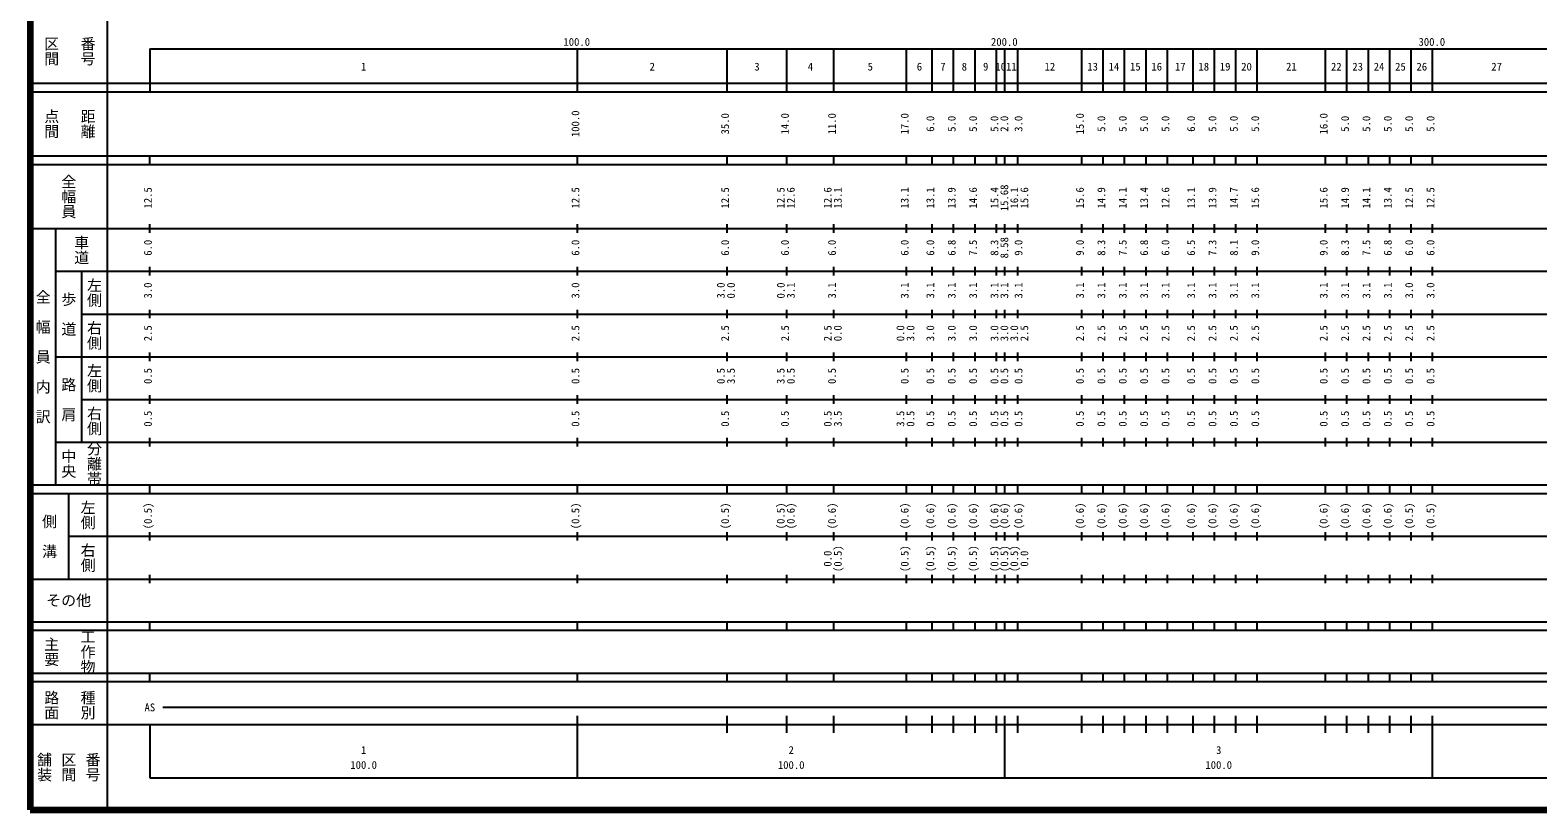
# Model space of a CAD drawing. Units: millimetres on the paper, enlarged 1000 times. Extents: x 40000 to 680000, y 20000 to 380000.
# Drawn here: x 40000 to 392641, y 20000 to 202409 of the extents above; entities that cross this region are included whole.
import ezdxf
from ezdxf.enums import TextEntityAlignment as Align

# ---------------------------------------------------------------- set-up
doc = ezdxf.new("R2010")
doc.units = ezdxf.units.MM
doc.header["$LTSCALE"] = 1000
doc.layers.add('M-TTL', color=2, linetype='Continuous', lineweight=140)
doc.layers.add('M-TTL-BAND', color=7, linetype='Continuous', lineweight=25)
doc.styles.add('@ＭＳ ゴシック', font='')
doc.styles.add('ＭＳ ゴシック', font='')
doc.styles.get('@ＭＳ ゴシック').set_extended_font_data('@MS Gothic')
doc.styles.get('ＭＳ ゴシック').set_extended_font_data('MS Gothic')

msp = doc.modelspace()

# ---------------------------------------------------------------- linework, layer by layer
at = {"layer": 'M-TTL'}
for p, q in [((40000, 380000), (40000, 20000)), ((40000, 20000), (680000, 20000))]:
    msp.add_line(p, q, dxfattribs=at)
at = {"layer": 'M-TTL-BAND'}
for p, q in [((58000, 370000), (58000, 20000)), ((68000, 198000), (579000, 198000)), ((68000, 198000), (68000, 188000)), ((168000, 188000), (168000, 198000)), ((203000, 188000), (203000, 198000)), ((217000, 188000), (217000, 198000)), ((228000, 188000), (228000, 198000)), ((245000, 188000), (245000, 198000)), ((251000, 188000), (251000, 198000)), ((256000, 188000), (256000, 198000)), ((261000, 188000), (261000, 198000)), ((266000, 188000), (266000, 198000)), ((268000, 188000), (268000, 198000)), ((271000, 188000), (271000, 198000)), ((286000, 188000), (286000, 198000)), ((291000, 188000), (291000, 198000)), ((296000, 188000), (296000, 198000)), ((301000, 188000), (301000, 198000)), ((306000, 188000), (306000, 198000)), ((312000, 188000), (312000, 198000)), ((317000, 188000), (317000, 198000)), ((322000, 188000), (322000, 198000)), ((327000, 188000), (327000, 198000)), ((343000, 188000), (343000, 198000)), ((348000, 188000), (348000, 198000)), ((353000, 188000), (353000, 198000)), ((358000, 188000), (358000, 198000)), ((363000, 188000), (363000, 198000)), ((368000, 188000), (368000, 198000)), ((40000, 190000), (579000, 190000)), ((40000, 188000), (579000, 188000)), ((40000, 173000), (579000, 173000)), ((68000, 171000), (68000, 173000)), ((168000, 171000), (168000, 173000)), ((203000, 171000), (203000, 173000)), ((217000, 171000), (217000, 173000)), ((228000, 171000), (228000, 173000)), ((245000, 171000), (245000, 173000)), ((251000, 171000), (251000, 173000)), ((256000, 171000), (256000, 173000)), ((261000, 171000), (261000, 173000)), ((266000, 171000), (266000, 173000)), ((268000, 171000), (268000, 173000)), ((271000, 171000), (271000, 173000)), ((286000, 171000), (286000, 173000)), ((291000, 171000), (291000, 173000)), ((296000, 171000), (296000, 173000)), ((301000, 171000), (301000, 173000)), ((306000, 171000), (306000, 173000)), ((312000, 171000), (312000, 173000)), ((317000, 171000), (317000, 173000)), ((322000, 171000), (322000, 173000)), ((327000, 171000), (327000, 173000)), ((343000, 171000), (343000, 173000)), ((348000, 171000), (348000, 173000)), ((353000, 171000), (353000, 173000)), ((358000, 171000), (358000, 173000)), ((363000, 171000), (363000, 173000)), ((368000, 171000), (368000, 173000)), ((40000, 171000), (579000, 171000)), ((40000, 156000), (579000, 156000)), ((46000, 96000), (46000, 156000)), ((68000, 155000), (68000, 157000)), ((168000, 155000), (168000, 157000)), ((203000, 155000), (203000, 157000)), ((217000, 155000), (217000, 157000)), ((228000, 155000), (228000, 157000)), ((245000, 155000), (245000, 157000)), ((251000, 155000), (251000, 157000)), ((256000, 155000), (256000, 157000)), ((261000, 155000), (261000, 157000)), ((266000, 155000), (266000, 157000)), ((268000, 155000), (268000, 157000)), ((271000, 155000), (271000, 157000)), ((286000, 155000), (286000, 157000)), ((291000, 155000), (291000, 157000)), ((296000, 155000), (296000, 157000)), ((301000, 155000), (301000, 157000)), ((306000, 155000), (306000, 157000)), ((312000, 155000), (312000, 157000)), ((317000, 155000), (317000, 157000)), ((322000, 155000), (322000, 157000)), ((327000, 155000), (327000, 157000)), ((343000, 155000), (343000, 157000)), ((348000, 155000), (348000, 157000)), ((353000, 155000), (353000, 157000)), ((358000, 155000), (358000, 157000)), ((363000, 155000), (363000, 157000)), ((368000, 155000), (368000, 157000)), ((46000, 146000), (579000, 146000)), ((52000, 146000), (52000, 106000)), ((68000, 145000), (68000, 147000)), ((168000, 145000), (168000, 147000)), ((203000, 145000), (203000, 147000)), ((217000, 145000), (217000, 147000)), ((228000, 145000), (228000, 147000)), ((245000, 145000), (245000, 147000)), ((251000, 145000), (251000, 147000)), ((256000, 145000), (256000, 147000)), ((261000, 145000), (261000, 147000)), ((266000, 145000), (266000, 147000)), ((268000, 145000), (268000, 147000)), ((271000, 145000), (271000, 147000)), ((286000, 145000), (286000, 147000)), ((291000, 145000), (291000, 147000)), ((296000, 145000), (296000, 147000)), ((301000, 145000), (301000, 147000)), ((306000, 145000), (306000, 147000)), ((312000, 145000), (312000, 147000)), ((317000, 145000), (317000, 147000)), ((322000, 145000), (322000, 147000)), ((327000, 145000), (327000, 147000)), ((343000, 145000), (343000, 147000)), ((348000, 145000), (348000, 147000)), ((353000, 145000), (353000, 147000)), ((358000, 145000), (358000, 147000)), ((363000, 145000), (363000, 147000)), ((368000, 145000), (368000, 147000)), ((52000, 136000), (579000, 136000)), ((68000, 135000), (68000, 137000)), ((168000, 135000), (168000, 137000)), ((203000, 135000), (203000, 137000)), ((217000, 135000), (217000, 137000)), ((228000, 135000), (228000, 137000)), ((245000, 135000), (245000, 137000)), ((251000, 135000), (251000, 137000)), ((256000, 135000), (256000, 137000)), ((261000, 135000), (261000, 137000)), ((266000, 135000), (266000, 137000)), ((268000, 135000), (268000, 137000)), ((271000, 135000), (271000, 137000)), ((286000, 135000), (286000, 137000)), ((291000, 135000), (291000, 137000)), ((296000, 135000), (296000, 137000)), ((301000, 135000), (301000, 137000)), ((306000, 135000), (306000, 137000)), ((312000, 135000), (312000, 137000)), ((317000, 135000), (317000, 137000)), ((322000, 135000), (322000, 137000)), ((327000, 135000), (327000, 137000)), ((343000, 135000), (343000, 137000)), ((348000, 135000), (348000, 137000)), ((353000, 135000), (353000, 137000)), ((358000, 135000), (358000, 137000)), ((363000, 135000), (363000, 137000)), ((368000, 135000), (368000, 137000)), ((68000, 125000), (68000, 127000)), ((168000, 125000), (168000, 127000)), ((203000, 125000), (203000, 127000)), ((217000, 125000), (217000, 127000)), ((228000, 125000), (228000, 127000)), ((245000, 125000), (245000, 127000)), ((251000, 125000), (251000, 127000)), ((256000, 125000), (256000, 127000)), ((261000, 125000), (261000, 127000)), ((266000, 125000), (266000, 127000)), ((268000, 125000), (268000, 127000)), ((271000, 125000), (271000, 127000)), ((286000, 125000), (286000, 127000)), ((291000, 125000), (291000, 127000)), ((296000, 125000), (296000, 127000)), ((301000, 125000), (301000, 127000)), ((306000, 125000), (306000, 127000)), ((312000, 125000), (312000, 127000)), ((317000, 125000), (317000, 127000)), ((322000, 125000), (322000, 127000)), ((327000, 125000), (327000, 127000)), ((343000, 125000), (343000, 127000)), ((348000, 125000), (348000, 127000)), ((353000, 125000), (353000, 127000)), ((358000, 125000), (358000, 127000)), ((363000, 125000), (363000, 127000)), ((368000, 125000), (368000, 127000)), ((46000, 126000), (579000, 126000)), ((68000, 115000), (68000, 117000)), ((168000, 115000), (168000, 117000)), ((203000, 115000), (203000, 117000)), ((217000, 115000), (217000, 117000)), ((228000, 115000), (228000, 117000)), ((245000, 115000), (245000, 117000)), ((251000, 115000), (251000, 117000)), ((256000, 115000), (256000, 117000)), ((261000, 115000), (261000, 117000)), ((266000, 115000), (266000, 117000)), ((268000, 115000), (268000, 117000)), ((271000, 115000), (271000, 117000)), ((286000, 115000), (286000, 117000)), ((291000, 115000), (291000, 117000)), ((296000, 115000), (296000, 117000)), ((301000, 115000), (301000, 117000)), ((306000, 115000), (306000, 117000)), ((312000, 115000), (312000, 117000)), ((317000, 115000), (317000, 117000)), ((322000, 115000), (322000, 117000)), ((327000, 115000), (327000, 117000)), ((343000, 115000), (343000, 117000)), ((348000, 115000), (348000, 117000)), ((353000, 115000), (353000, 117000)), ((358000, 115000), (358000, 117000)), ((363000, 115000), (363000, 117000)), ((368000, 115000), (368000, 117000)), ((52000, 116000), (579000, 116000)), ((46000, 106000), (579000, 106000)), ((68000, 105000), (68000, 107000)), ((168000, 105000), (168000, 107000)), ((203000, 105000), (203000, 107000)), ((217000, 105000), (217000, 107000)), ((228000, 105000), (228000, 107000)), ((245000, 105000), (245000, 107000)), ((251000, 105000), (251000, 107000)), ((256000, 105000), (256000, 107000)), ((261000, 105000), (261000, 107000)), ((266000, 105000), (266000, 107000)), ((268000, 105000), (268000, 107000)), ((271000, 105000), (271000, 107000)), ((286000, 105000), (286000, 107000)), ((291000, 105000), (291000, 107000)), ((296000, 105000), (296000, 107000)), ((301000, 105000), (301000, 107000)), ((306000, 105000), (306000, 107000)), ((312000, 105000), (312000, 107000)), ((317000, 105000), (317000, 107000)), ((322000, 105000), (322000, 107000)), ((327000, 105000), (327000, 107000)), ((343000, 105000), (343000, 107000)), ((348000, 105000), (348000, 107000)), ((353000, 105000), (353000, 107000)), ((358000, 105000), (358000, 107000)), ((363000, 105000), (363000, 107000)), ((368000, 105000), (368000, 107000)), ((40000, 96000), (579000, 96000)), ((68000, 94000), (68000, 96000)), ((168000, 94000), (168000, 96000)), ((203000, 94000), (203000, 96000)), ((217000, 94000), (217000, 96000)), ((228000, 94000), (228000, 96000)), ((245000, 94000), (245000, 96000)), ((251000, 94000), (251000, 96000)), ((256000, 94000), (256000, 96000)), ((261000, 94000), (261000, 96000)), ((266000, 94000), (266000, 96000)), ((268000, 94000), (268000, 96000)), ((271000, 94000), (271000, 96000)), ((286000, 94000), (286000, 96000)), ((291000, 94000), (291000, 96000)), ((296000, 94000), (296000, 96000)), ((301000, 94000), (301000, 96000)), ((306000, 94000), (306000, 96000)), ((312000, 94000), (312000, 96000)), ((317000, 94000), (317000, 96000)), ((322000, 94000), (322000, 96000)), ((327000, 94000), (327000, 96000)), ((343000, 94000), (343000, 96000)), ((348000, 94000), (348000, 96000)), ((353000, 94000), (353000, 96000)), ((358000, 94000), (358000, 96000)), ((363000, 94000), (363000, 96000)), ((368000, 94000), (368000, 96000)), ((40000, 94000), (579000, 94000)), ((49000, 94000), (49000, 74000)), ((68000, 83000), (68000, 85000)), ((168000, 83000), (168000, 85000)), ((203000, 83000), (203000, 85000)), ((217000, 83000), (217000, 85000)), ((228000, 83000), (228000, 85000)), ((245000, 83000), (245000, 85000)), ((251000, 83000), (251000, 85000)), ((256000, 83000), (256000, 85000)), ((261000, 83000), (261000, 85000)), ((266000, 83000), (266000, 85000)), ((268000, 83000), (268000, 85000)), ((271000, 83000), (271000, 85000)), ((286000, 83000), (286000, 85000)), ((291000, 83000), (291000, 85000)), ((296000, 83000), (296000, 85000)), ((301000, 83000), (301000, 85000)), ((306000, 83000), (306000, 85000)), ((312000, 83000), (312000, 85000)), ((317000, 83000), (317000, 85000)), ((322000, 83000), (322000, 85000)), ((327000, 83000), (327000, 85000)), ((343000, 83000), (343000, 85000)), ((348000, 83000), (348000, 85000)), ((353000, 83000), (353000, 85000)), ((358000, 83000), (358000, 85000)), ((363000, 83000), (363000, 85000)), ((368000, 83000), (368000, 85000)), ((49000, 84000), (579000, 84000)), ((68000, 73000), (68000, 75000)), ((168000, 73000), (168000, 75000)), ((203000, 73000), (203000, 75000)), ((217000, 73000), (217000, 75000)), ((228000, 73000), (228000, 75000)), ((245000, 73000), (245000, 75000)), ((251000, 73000), (251000, 75000)), ((256000, 73000), (256000, 75000)), ((261000, 73000), (261000, 75000)), ((266000, 73000), (266000, 75000)), ((268000, 73000), (268000, 75000)), ((271000, 73000), (271000, 75000)), ((286000, 73000), (286000, 75000)), ((291000, 73000), (291000, 75000)), ((296000, 73000), (296000, 75000)), ((301000, 73000), (301000, 75000)), ((306000, 73000), (306000, 75000)), ((312000, 73000), (312000, 75000)), ((317000, 73000), (317000, 75000)), ((322000, 73000), (322000, 75000)), ((327000, 73000), (327000, 75000)), ((343000, 73000), (343000, 75000)), ((348000, 73000), (348000, 75000)), ((353000, 73000), (353000, 75000)), ((358000, 73000), (358000, 75000)), ((363000, 73000), (363000, 75000)), ((368000, 73000), (368000, 75000)), ((40000, 74000), (579000, 74000)), ((40000, 64000), (579000, 64000)), ((68000, 62000), (68000, 64000)), ((168000, 62000), (168000, 64000)), ((203000, 62000), (203000, 64000)), ((217000, 62000), (217000, 64000)), ((228000, 62000), (228000, 64000)), ((245000, 62000), (245000, 64000)), ((251000, 62000), (251000, 64000)), ((256000, 62000), (256000, 64000)), ((261000, 62000), (261000, 64000)), ((266000, 62000), (266000, 64000)), ((268000, 62000), (268000, 64000)), ((271000, 62000), (271000, 64000)), ((286000, 62000), (286000, 64000)), ((291000, 62000), (291000, 64000)), ((296000, 62000), (296000, 64000)), ((301000, 62000), (301000, 64000)), ((306000, 62000), (306000, 64000)), ((312000, 62000), (312000, 64000)), ((317000, 62000), (317000, 64000)), ((322000, 62000), (322000, 64000)), ((327000, 62000), (327000, 64000)), ((343000, 62000), (343000, 64000)), ((348000, 62000), (348000, 64000)), ((353000, 62000), (353000, 64000)), ((358000, 62000), (358000, 64000)), ((363000, 62000), (363000, 64000)), ((368000, 62000), (368000, 64000)), ((40000, 62000), (579000, 62000)), ((40000, 52000), (579000, 52000)), ((40000, 50000), (579000, 50000)), ((68000, 50000), (68000, 52000)), ((168000, 50000), (168000, 52000)), ((203000, 50000), (203000, 52000)), ((217000, 50000), (217000, 52000)), ((228000, 50000), (228000, 52000)), ((245000, 50000), (245000, 52000)), ((251000, 50000), (251000, 52000)), ((256000, 50000), (256000, 52000)), ((261000, 50000), (261000, 52000)), ((266000, 50000), (266000, 52000)), ((268000, 50000), (268000, 52000)), ((271000, 50000), (271000, 52000)), ((286000, 50000), (286000, 52000)), ((291000, 50000), (291000, 52000)), ((296000, 50000), (296000, 52000)), ((301000, 50000), (301000, 52000)), ((306000, 50000), (306000, 52000)), ((312000, 50000), (312000, 52000)), ((317000, 50000), (317000, 52000)), ((322000, 50000), (322000, 52000)), ((327000, 50000), (327000, 52000)), ((343000, 50000), (343000, 52000)), ((348000, 50000), (348000, 52000)), ((353000, 50000), (353000, 52000)), ((358000, 50000), (358000, 52000)), ((363000, 50000), (363000, 52000)), ((368000, 50000), (368000, 52000)), ((71000, 44000), (565000, 44000)), ((40000, 40000), (579000, 40000)), ((68000, 40000), (68000, 27500)), ((168000, 27500), (168000, 42000)), ((203000, 38000), (203000, 42000)), ((217000, 38000), (217000, 42000)), ((228000, 38000), (228000, 42000)), ((245000, 38000), (245000, 42000)), ((251000, 38000), (251000, 42000)), ((256000, 38000), (256000, 42000)), ((261000, 38000), (261000, 42000)), ((266000, 38000), (266000, 42000)), ((268000, 27500), (268000, 42000)), ((271000, 38000), (271000, 42000)), ((286000, 38000), (286000, 42000)), ((291000, 38000), (291000, 42000)), ((296000, 38000), (296000, 42000)), ((301000, 38000), (301000, 42000)), ((306000, 38000), (306000, 42000)), ((312000, 38000), (312000, 42000)), ((317000, 38000), (317000, 42000)), ((322000, 38000), (322000, 42000)), ((327000, 38000), (327000, 42000)), ((343000, 38000), (343000, 42000)), ((348000, 38000), (348000, 42000)), ((353000, 38000), (353000, 42000)), ((358000, 38000), (358000, 42000)), ((363000, 38000), (363000, 42000)), ((368000, 27500), (368000, 42000)), ((68000, 27500), (579000, 27500))]:
    msp.add_line(p, q, dxfattribs=at)

# ---------------------------------------------------------------- texts
at = {"layer": 'M-TTL-BAND', "style": '@ＭＳ ゴシック'}
for s, p in [('区間', (45000, 197500)), ('番号', (53500, 197500)), ('点間', (45000, 180500)), ('距離', (53500, 180500)), ('全幅員', (49000, 163500)), ('車道', (52000, 151000)), ('全\u3000幅\u3000員\u3000内\u3000訳', (43000, 126000)), ('歩\u3000道', (49000, 136000)), ('左側', (55000, 141000)), ('右側', (55000, 131000)), ('左側', (55000, 121000)), ('路\u3000肩', (49000, 116000)), ('右側', (55000, 111000)), ('分離帯', (55000, 101000)), ('中央', (49000, 101000)), ('左側', (53500, 89000)), ('側\u3000溝', (44500, 84000)), ('右側', (53500, 79000)), ('主要', (45000, 57000)), ('工作物', (53500, 57000)), ('路面', (45000, 44500)), ('種別', (53500, 44500)), ('舗装', (43333, 30000)), ('区間', (49000, 30000)), ('番号', (54667, 30000))]:
    msp.add_text(s, height=2566, rotation=270, dxfattribs=at).set_placement(p, align=Align.MIDDLE_CENTER)
at = {"layer": 'M-TTL-BAND', "style": 'ＭＳ ゴシック'}
for s, p in [('100.0', (167844, 198195)), ('200.0', (267844, 198195)), ('300.0', (367844, 198195)), ('1', (118000, 192405)), ('2', (185500, 192405)), ('3', (210000, 192405)), ('4', (222500, 192405)), ('5', (236500, 192405)), ('6', (248000, 192405)), ('7', (253500, 192405)), ('8', (258500, 192405)), ('9', (263500, 192405)), ('10', (267000, 192405)), ('11', (269500, 192405)), ('12', (278500, 192405)), ('13', (288500, 192405)), ('14', (293500, 192405)), ('15', (298500, 192405)), ('16', (303500, 192405)), ('17', (309000, 192405)), ('18', (314500, 192405)), ('19', (319500, 192405)), ('20', (324500, 192405)), ('21', (335000, 192405)), ('22', (345500, 192405)), ('23', (350500, 192405)), ('24', (355500, 192405)), ('25', (360500, 192405)), ('26', (365500, 192405)), ('27', (383000, 192405)), ('AS', (68000, 42500)), ('1', (118000, 32523)), ('2', (218000, 32523)), ('3', (318000, 32523)), ('100.0', (118000, 29033)), ('100.0', (218000, 29033)), ('100.0', (318000, 29033))]:
    msp.add_text(s, height=1833, dxfattribs=at).set_placement(p, align=Align.BOTTOM_CENTER)
for s, p in [('100.0', (169000, 180500)), ('35.0', (204000, 180500)), ('14.0', (218000, 180500)), ('11.0', (229000, 180500)), ('17.0', (246000, 180500)), ('6.0', (252000, 180500)), ('5.0', (257000, 180500)), ('5.0', (262000, 180500)), ('5.0', (267000, 180500)), ('2.0', (269311, 180500)), ('3.0', (272630, 180500)), ('15.0', (287000, 180500)), ('5.0', (292000, 180500)), ('5.0', (297000, 180500)), ('5.0', (302000, 180500)), ('5.0', (307000, 180500)), ('6.0', (313000, 180500)), ('5.0', (318000, 180500)), ('5.0', (323000, 180500)), ('5.0', (328000, 180500)), ('16.0', (344000, 180500)), ('5.0', (349000, 180500)), ('5.0', (354000, 180500)), ('5.0', (359000, 180500)), ('5.0', (364000, 180500)), ('5.0', (369000, 180500)), ('15.68', (269311, 163174)), ('12.5', (69000, 163174)), ('12.5', (169000, 163174)), ('12.5', (204000, 163174)), ('12.5', (217000, 163174)), ('12.6', (219370, 163174)), ('12.6', (228000, 163174)), ('13.1', (230370, 163174)), ('13.1', (246000, 163174)), ('13.1', (252000, 163174)), ('13.9', (257000, 163174)), ('14.6', (262000, 163174)), ('15.4', (267000, 163174)), ('16.1', (271630, 163174)), ('15.6', (274000, 163174)), ('15.6', (287000, 163174)), ('14.9', (292000, 163174)), ('14.1', (297000, 163174)), ('13.4', (302000, 163174)), ('12.6', (307000, 163174)), ('13.1', (313000, 163174)), ('13.9', (318000, 163174)), ('14.7', (323000, 163174)), ('15.6', (328000, 163174)), ('15.6', (344000, 163174)), ('14.9', (349000, 163174)), ('14.1', (354000, 163174)), ('13.4', (359000, 163174)), ('12.5', (364000, 163174)), ('12.5', (369000, 163174)), ('6.0', (69000, 151500)), ('6.0', (169000, 151500)), ('6.0', (204000, 151500)), ('6.0', (218000, 151500)), ('6.0', (229000, 151500)), ('6.0', (246000, 151500)), ('6.0', (252000, 151500)), ('6.8', (257000, 151500)), ('7.5', (262000, 151500)), ('8.3', (267000, 151500)), ('8.58', (269311, 151500)), ('9.0', (272630, 151500)), ('9.0', (287000, 151500)), ('8.3', (292000, 151500)), ('7.5', (297000, 151500)), ('6.8', (302000, 151500)), ('6.0', (307000, 151500)), ('6.5', (313000, 151500)), ('7.3', (318000, 151500)), ('8.1', (323000, 151500)), ('9.0', (328000, 151500)), ('9.0', (344000, 151500)), ('8.3', (349000, 151500)), ('7.5', (354000, 151500)), ('6.8', (359000, 151500)), ('6.0', (364000, 151500)), ('6.0', (369000, 151500)), ('3.0', (69000, 141500)), ('3.0', (169000, 141500)), ('3.0', (203000, 141500)), ('0.0', (205370, 141500)), ('0.0', (217036, 141500)), ('3.1', (219370, 141500)), ('3.1', (229000, 141500)), ('3.1', (246000, 141500)), ('3.1', (252000, 141500)), ('3.1', (257000, 141500)), ('3.1', (262000, 141500)), ('3.1', (267000, 141500)), ('3.1', (269311, 141500)), ('3.1', (272630, 141500)), ('3.1', (287000, 141500)), ('3.1', (292000, 141500)), ('3.1', (297000, 141500)), ('3.1', (302000, 141500)), ('3.1', (307000, 141500)), ('3.1', (313000, 141500)), ('3.1', (318000, 141500)), ('3.1', (323000, 141500)), ('3.1', (328000, 141500)), ('3.1', (344000, 141500)), ('3.1', (349000, 141500)), ('3.1', (354000, 141500)), ('3.1', (359000, 141500)), ('3.0', (364000, 141500)), ('3.0', (369000, 141500)), ('2.5', (69000, 131500)), ('2.5', (169000, 131500)), ('2.5', (204000, 131500)), ('2.5', (218033, 131500)), ('2.5', (228000, 131500)), ('0.0', (230370, 131500)), ('0.0', (245000, 131500)), ('3.0', (247370, 131500)), ('3.0', (252000, 131500)), ('3.0', (257000, 131500)), ('3.0', (262000, 131500)), ('3.0', (267000, 131500)), ('3.0', (269311, 131500)), ('3.0', (271630, 131500)), ('2.5', (274000, 131500)), ('2.5', (287000, 131500)), ('2.5', (292000, 131500)), ('2.5', (297000, 131500)), ('2.5', (302000, 131500)), ('2.5', (307000, 131500)), ('2.5', (313000, 131500)), ('2.5', (318000, 131500)), ('2.5', (323000, 131500)), ('2.5', (328000, 131500)), ('2.5', (344000, 131500)), ('2.5', (349000, 131500)), ('2.5', (354000, 131500)), ('2.5', (359000, 131500)), ('2.5', (364000, 131500)), ('2.5', (369000, 131500)), ('0.5', (69000, 121500)), ('0.5', (169000, 121500)), ('0.5', (203000, 121500)), ('3.5', (205370, 121500)), ('3.5', (217000, 121500)), ('0.5', (219370, 121500)), ('0.5', (229000, 121500)), ('0.5', (246000, 121500)), ('0.5', (252000, 121500)), ('0.5', (257000, 121500)), ('0.5', (262000, 121500)), ('0.5', (267000, 121500)), ('0.5', (269311, 121500)), ('0.5', (272630, 121500)), ('0.5', (287000, 121500)), ('0.5', (292000, 121500)), ('0.5', (297000, 121500)), ('0.5', (302000, 121500)), ('0.5', (307000, 121500)), ('0.5', (313000, 121500)), ('0.5', (318000, 121500)), ('0.5', (323000, 121500)), ('0.5', (328000, 121500)), ('0.5', (344000, 121500)), ('0.5', (349000, 121500)), ('0.5', (354000, 121500)), ('0.5', (359000, 121500)), ('0.5', (364000, 121500)), ('0.5', (369000, 121500)), ('0.5', (69000, 111500)), ('0.5', (169000, 111500)), ('0.5', (204000, 111500)), ('0.5', (218000, 111500)), ('0.5', (228000, 111500)), ('3.5', (230370, 111500)), ('3.5', (245000, 111500)), ('0.5', (247370, 111500)), ('0.5', (252000, 111500)), ('0.5', (257000, 111500)), ('0.5', (262000, 111500)), ('0.5', (267000, 111500)), ('0.5', (269311, 111500)), ('0.5', (272630, 111500)), ('0.5', (287000, 111500)), ('0.5', (292000, 111500)), ('0.5', (297000, 111500)), ('0.5', (302000, 111500)), ('0.5', (307000, 111500)), ('0.5', (313000, 111500)), ('0.5', (318000, 111500)), ('0.5', (323000, 111500)), ('0.5', (328000, 111500)), ('0.5', (344000, 111500)), ('0.5', (349000, 111500)), ('0.5', (354000, 111500)), ('0.5', (359000, 111500)), ('0.5', (364000, 111500)), ('0.5', (369000, 111500)), ('(0.5)', (69000, 88764)), ('(0.5)', (169000, 88764)), ('(0.5)', (204000, 88764)), ('(0.5)', (217000, 88764)), ('(0.6)', (219370, 88764)), ('(0.6)', (229000, 88764)), ('(0.6)', (246000, 88764)), ('(0.6)', (252000, 88764)), ('(0.6)', (257000, 88764)), ('(0.6)', (262000, 88764)), ('(0.6)', (267000, 88764)), ('(0.6)', (269311, 88764)), ('(0.6)', (272630, 88764)), ('(0.6)', (287000, 88764)), ('(0.6)', (292000, 88764)), ('(0.6)', (297000, 88764)), ('(0.6)', (302000, 88764)), ('(0.6)', (307000, 88764)), ('(0.6)', (313000, 88764)), ('(0.6)', (318000, 88764)), ('(0.6)', (323000, 88764)), ('(0.6)', (328000, 88764)), ('(0.6)', (344000, 88764)), ('(0.6)', (349000, 88764)), ('(0.6)', (354000, 88764)), ('(0.6)', (359000, 88764)), ('(0.5)', (364000, 88764)), ('(0.5)', (369000, 88764)), ('(0.5)', (230370, 78764)), ('(0.5)', (246000, 78764)), ('(0.5)', (252000, 78764)), ('(0.5)', (257000, 78764)), ('(0.5)', (262000, 78764)), ('(0.5)', (267000, 78764)), ('(0.5)', (269311, 78764)), ('(0.5)', (271630, 78764)), ('0.0', (228000, 78764)), ('0.0', (274000, 78764))]:
    msp.add_text(s, height=1833, rotation=90, dxfattribs=at).set_placement(p, align=Align.BOTTOM_CENTER)
msp.add_text('その他', height=2566, dxfattribs=at).set_placement((49000, 69000), align=Align.MIDDLE_CENTER)

doc.saveas('drawing.dxf')
